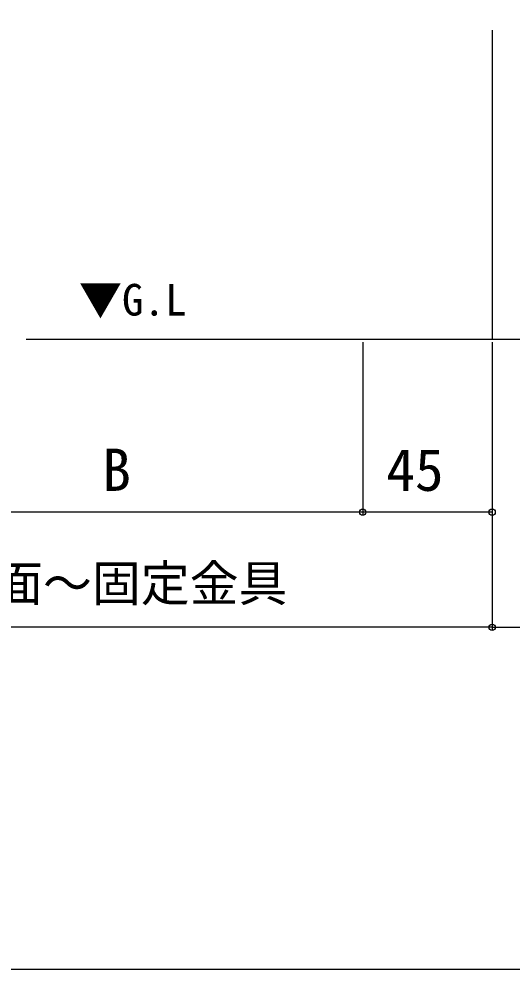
# Model space of a CAD drawing. Units: millimetres, scale not verified. Extents: x -875 to 875, y -1304 to 1296.
# Drawn here: x -100.9 to 70.5, y -1304.2 to -974.2 of the extents above; entities that cross this region are included whole.
import ezdxf
from ezdxf.enums import TextEntityAlignment as Align

# ---------------------------------------------------------------- set-up
doc = ezdxf.new("R2010")
doc.units = ezdxf.units.MM
doc.header["$LTSCALE"] = 8
for name, color, linetype in [('0-1_USER1', 3, 'Continuous'), ('0-4_YKK_12', 2, 'Continuous'), ('0-6_YKK_D', 6, 'Continuous'), ('0-7_YKK_ZWAK', 7, 'Continuous'), ('0-8_YSS_K', 3, 'Continuous')]:
    doc.layers.add(name, color=color, linetype=linetype)
doc.styles.add('ＭＳ ゴシック', font='')
doc.styles.get('ＭＳ ゴシック').set_extended_font_data('MS Gothic')

msp = doc.modelspace()

# ---------------------------------------------------------------- linework, layer by layer
at = {"layer": '0-4_YKK_12'}
msp.add_line((63.65, -977.999), (63.65, -1085.499), dxfattribs=at)
at = {"layer": '0-6_YKK_D'}
for p, q in [((18.65, -1086.499), (18.65, -1146.499)), ((18.65, -1086.499), (18.65, -1146.499)), ((63.65, -1086.499), (63.65, -1146.499)), ((63.65, -1086.499), (63.65, -1186.499)), ((63.65, -1086.499), (63.65, -1186.499)), ((18.65, -1145.499), (-143.85, -1145.499)), ((63.65, -1145.499), (18.65, -1145.499)), ((63.65, -1185.499), (-143.85, -1185.499)), ((63.65, -1185.499), (138.65, -1185.499))]:
    msp.add_line(p, q, dxfattribs=at)
for centre in [(18.65, -1145.499), (18.65, -1145.499), (63.65, -1145.499), (63.65, -1185.499), (63.65, -1185.499)]:
    msp.add_circle(centre, 1.075, dxfattribs=at)
at = {"layer": '0-7_YKK_ZWAK'}
msp.add_lwpolyline([(-875, -1304.2), (875, -1304.2), (875, 1245.8)], dxfattribs=at)
at = {"layer": '0-8_YSS_K'}
msp.add_line((201.15, -1085.499), (-98.352, -1085.499), dxfattribs=at)

# ---------------------------------------------------------------- texts
at = {"layer": '0-1_USER1', "style": 'ＭＳ ゴシック'}
msp.add_text('▼G.L', height=11, dxfattribs=at).set_placement((-80.045, -1080.499), align=Align.BOTTOM_LEFT)
at = {"layer": '0-6_YKK_D', "style": 'ＭＳ ゴシック'}
for s, height, p in [('B', 14.66, (-71.918, -1142.499)), ('45', 14.66, (26.832, -1142.499)), ('柱面～固定金具', 12.46, (-126.5, -1180.181))]:
    msp.add_text(s, height=height, dxfattribs=at).set_placement(p, align=Align.BOTTOM_LEFT)

doc.saveas('drawing.dxf')
